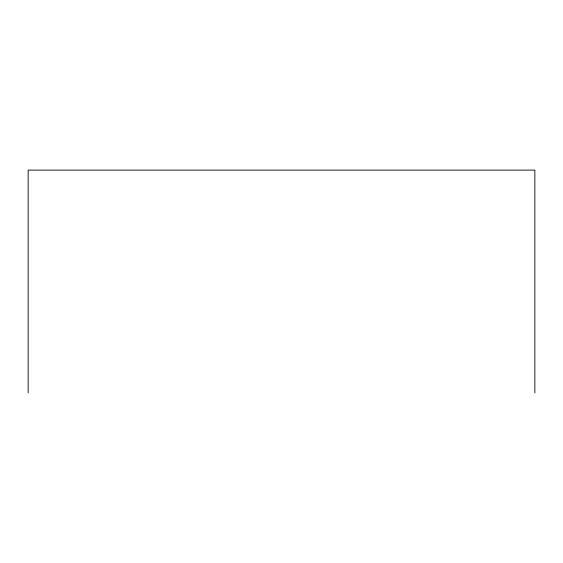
<?xml version="1.0" encoding="UTF-8"?>
<svg xmlns="http://www.w3.org/2000/svg" width="563" height="563" viewBox="0 0 563 563"><rect width="100%" height="100%" fill="white"/><g stroke="black" fill="none" stroke-linecap="round" stroke-linejoin="round"><path stroke-width="0.84" d="M534.85 392.883L534.85 170.117L28.15 170.117L28.15 392.883"/></g></svg>
